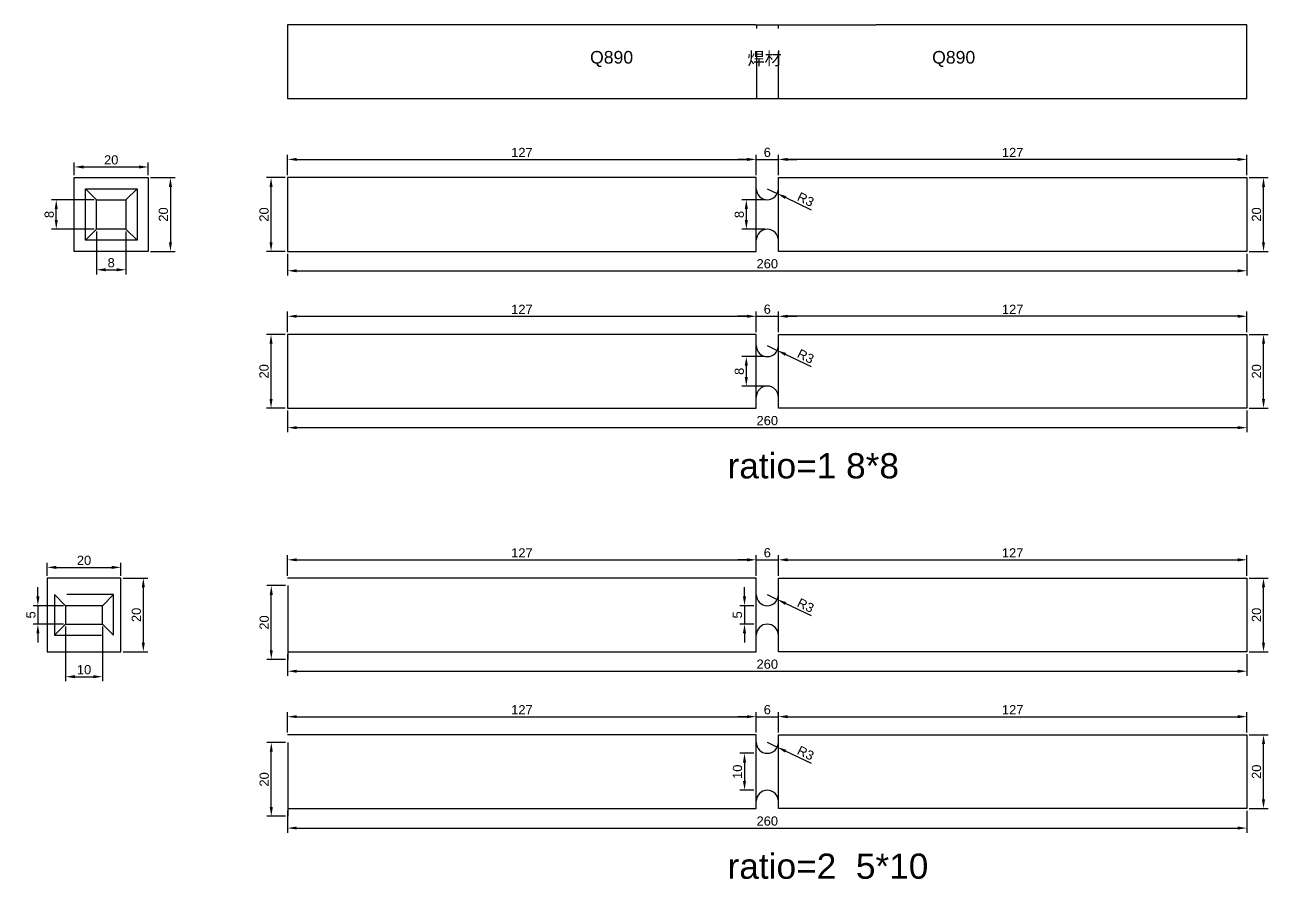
# Model space of a CAD drawing. Header units: millimetres. Extents: x 397 to 8255, y -812 to 3665.
# Drawn here: x 1390.3 to 1727.2, y -793 to -561.3 of the extents above; entities that cross this region are included whole.
import ezdxf

# ---------------------------------------------------------------- set-up
doc = ezdxf.new("R2010")
doc.units = ezdxf.units.MM
doc.linetypes.add('DASHED', pattern=[19.05, 12.7, -6.35])
doc.styles.get("Standard").update_dxf_attribs({"font": 'arial.ttf'})
doc.dimstyles.new('ISO-25', dxfattribs={"dimtxt": 2.5, "dimasz": 2.5, "dimexe": 1.25, "dimexo": 0.625, "dimtad": 1, "dimtxsty": 'Standard', "dimcen": 2.5, "dimadec": 0, "dimazin": 0, "dimtfac": 1, "dimtmove": 0, "dimatfit": 3, "dimfxl": 1, "dimarcsym": 0})

# ---------------------------------------------------------------- blocks, each defined once
blk = doc.blocks.new('*D271')
at = {"color": 0, "lineweight": -2, "transparency": 16777216}
for p, q in [((1460.85, -602.76), (1455.73, -602.76)), ((1456.98, -620.26), (1456.98, -605.26)), ((1460.85, -622.76), (1455.73, -622.76))]:
    blk.add_line(p, q, dxfattribs=at)
at = {"color": 0, "transparency": 16777216}
for points in [[(1456.57, -605.26), (1457.4, -605.26), (1456.98, -602.76)], [(1456.57, -620.26), (1457.4, -620.26), (1456.98, -622.76)]]:
    blk.add_solid(points, dxfattribs=at)
at = {"layer": 'Defpoints', "color": 0, "transparency": 16777216}
for p in [(1456.98, -602.76), (1461.47, -602.76), (1461.47, -622.76)]:
    blk.add_point(p, dxfattribs=at)
at = {"color": 0, "transparency": 16777216, "insert": (1455.08, -612.76), "char_height": 2.5, "attachment_point": 5, "rotation": 90}
blk.add_mtext('20', dxfattribs=at)
blk = doc.blocks.new('*D350')
at = {"color": 0, "lineweight": -2, "transparency": 16777216}
for p, q in [((1461.47, -602.13), (1461.47, -596.57)), ((1463.97, -597.82), (1585.97, -597.82)), ((1588.47, -602.13), (1588.47, -596.57))]:
    blk.add_line(p, q, dxfattribs=at)
at = {"color": 0, "transparency": 16777216}
for points in [[(1463.97, -597.41), (1463.97, -598.24), (1461.47, -597.82)], [(1585.97, -597.41), (1585.97, -598.24), (1588.47, -597.82)]]:
    blk.add_solid(points, dxfattribs=at)
at = {"layer": 'Defpoints', "color": 0, "transparency": 16777216}
for p in [(1588.47, -597.82), (1461.47, -602.76), (1588.47, -602.76)]:
    blk.add_point(p, dxfattribs=at)
at = {"color": 0, "transparency": 16777216, "insert": (1524.97, -595.94), "char_height": 2.5, "attachment_point": 5}
blk.add_mtext('127', dxfattribs=at)
blk = doc.blocks.new('*D272')
at = {"color": 0, "lineweight": -2, "transparency": 16777216}
for p, q in [((1590.85, -608.76), (1584.54, -608.76)), ((1585.79, -611.26), (1585.79, -614.26)), ((1590.85, -616.76), (1584.54, -616.76))]:
    blk.add_line(p, q, dxfattribs=at)
at = {"color": 0, "transparency": 16777216}
for points in [[(1585.37, -611.26), (1586.21, -611.26), (1585.79, -608.76)], [(1585.37, -614.26), (1586.21, -614.26), (1585.79, -616.76)]]:
    blk.add_solid(points, dxfattribs=at)
at = {"layer": 'Defpoints', "color": 0, "transparency": 16777216}
for p in [(1591.47, -608.76), (1585.79, -616.76), (1591.47, -616.76)]:
    blk.add_point(p, dxfattribs=at)
at = {"color": 0, "transparency": 16777216, "insert": (1583.89, -612.76), "char_height": 2.5, "attachment_point": 5, "rotation": 90}
blk.add_mtext('8', dxfattribs=at)
blk = doc.blocks.new('*D273')
at = {"color": 0, "lineweight": -2, "transparency": 16777216}
for p, q in [((1591.47, -605.76), (1594.17, -607.07)), ((1603.42, -611.55), (1596.42, -608.16))]:
    blk.add_line(p, q, dxfattribs=at)
at = {"color": 0, "transparency": 16777216}
blk.add_solid([(1596.6, -607.78), (1596.24, -608.53), (1594.17, -607.07)], dxfattribs=at)
at = {"layer": 'Defpoints', "color": 0, "transparency": 16777216}
for p in [(1591.47, -605.76), (1594.17, -607.07)]:
    blk.add_point(p, dxfattribs=at)
at = {"color": 0, "transparency": 16777216, "insert": (1601.87, -608.69), "char_height": 2.5, "attachment_point": 5, "rotation": 334.116}
blk.add_mtext('R3', dxfattribs=at)
blk = doc.blocks.new('*D274')
at = {"color": 0, "lineweight": -2, "transparency": 16777216}
for p, q in [((1722.1, -602.76), (1727.21, -602.76)), ((1725.96, -620.26), (1725.96, -605.26)), ((1722.1, -622.76), (1727.21, -622.76))]:
    blk.add_line(p, q, dxfattribs=at)
at = {"color": 0, "transparency": 16777216}
for points in [[(1725.54, -605.26), (1726.37, -605.26), (1725.96, -602.76)], [(1725.54, -620.26), (1726.37, -620.26), (1725.96, -622.76)]]:
    blk.add_solid(points, dxfattribs=at)
at = {"layer": 'Defpoints', "color": 0, "transparency": 16777216}
for p in [(1721.47, -602.76), (1725.96, -602.76), (1721.47, -622.76)]:
    blk.add_point(p, dxfattribs=at)
at = {"color": 0, "transparency": 16777216, "insert": (1724.06, -612.76), "char_height": 2.5, "attachment_point": 5, "rotation": 90}
blk.add_mtext('20', dxfattribs=at)
blk = doc.blocks.new('*D351')
at = {"color": 0, "lineweight": -2, "transparency": 16777216}
for p, q in [((1594.47, -602.13), (1594.47, -596.57)), ((1718.97, -597.82), (1596.97, -597.82)), ((1721.47, -602.13), (1721.47, -596.57))]:
    blk.add_line(p, q, dxfattribs=at)
at = {"color": 0, "transparency": 16777216}
for points in [[(1596.97, -597.41), (1596.97, -598.24), (1594.47, -597.82)], [(1718.97, -597.41), (1718.97, -598.24), (1721.47, -597.82)]]:
    blk.add_solid(points, dxfattribs=at)
at = {"layer": 'Defpoints', "color": 0, "transparency": 16777216}
for p in [(1594.47, -597.82), (1594.47, -602.76), (1721.47, -602.76)]:
    blk.add_point(p, dxfattribs=at)
at = {"color": 0, "transparency": 16777216, "insert": (1657.97, -595.94), "char_height": 2.5, "attachment_point": 5}
blk.add_mtext('127', dxfattribs=at)
blk = doc.blocks.new('*D275')
at = {"color": 0, "lineweight": -2, "transparency": 16777216}
for p, q in [((1585.97, -597.82), (1583.47, -597.82)), ((1588.47, -602.13), (1588.47, -596.57)), ((1588.47, -597.82), (1594.47, -597.82)), ((1594.47, -602.13), (1594.47, -596.57)), ((1596.97, -597.82), (1599.47, -597.82))]:
    blk.add_line(p, q, dxfattribs=at)
at = {"color": 0, "transparency": 16777216}
for points in [[(1585.97, -597.41), (1585.97, -598.24), (1588.47, -597.82)], [(1596.97, -597.41), (1596.97, -598.24), (1594.47, -597.82)]]:
    blk.add_solid(points, dxfattribs=at)
at = {"layer": 'Defpoints', "color": 0, "transparency": 16777216}
for p in [(1594.47, -597.82), (1588.47, -602.76), (1594.47, -602.76)]:
    blk.add_point(p, dxfattribs=at)
at = {"color": 0, "transparency": 16777216, "insert": (1591.47, -595.92), "char_height": 2.5, "attachment_point": 5}
blk.add_mtext('6', dxfattribs=at)
blk = doc.blocks.new('*D276')
at = {"color": 0, "lineweight": -2, "transparency": 16777216}
for p, q in [((1461.47, -623.38), (1461.47, -629.27)), ((1721.47, -623.38), (1721.47, -629.27)), ((1463.97, -628.02), (1718.97, -628.02))]:
    blk.add_line(p, q, dxfattribs=at)
at = {"color": 0, "transparency": 16777216}
for points in [[(1463.97, -627.61), (1463.97, -628.44), (1461.47, -628.02)], [(1718.97, -627.61), (1718.97, -628.44), (1721.47, -628.02)]]:
    blk.add_solid(points, dxfattribs=at)
at = {"layer": 'Defpoints', "color": 0, "transparency": 16777216}
for p in [(1461.47, -622.76), (1721.47, -622.76), (1721.47, -628.02)]:
    blk.add_point(p, dxfattribs=at)
at = {"color": 0, "transparency": 16777216, "insert": (1591.47, -626.12), "char_height": 2.5, "attachment_point": 5}
blk.add_mtext('260', dxfattribs=at)
blk = doc.blocks.new('*D277')
at = {"color": 0, "lineweight": -2, "transparency": 16777216}
for p, q in [((1460.85, -645.28), (1455.73, -645.28)), ((1456.98, -662.78), (1456.98, -647.78)), ((1460.85, -665.28), (1455.73, -665.28))]:
    blk.add_line(p, q, dxfattribs=at)
at = {"color": 0, "transparency": 16777216}
for points in [[(1456.57, -647.78), (1457.4, -647.78), (1456.98, -645.28)], [(1456.57, -662.78), (1457.4, -662.78), (1456.98, -665.28)]]:
    blk.add_solid(points, dxfattribs=at)
at = {"layer": 'Defpoints', "color": 0, "transparency": 16777216}
for p in [(1456.98, -645.28), (1461.47, -645.28), (1461.47, -665.28)]:
    blk.add_point(p, dxfattribs=at)
at = {"color": 0, "transparency": 16777216, "insert": (1455.08, -655.28), "char_height": 2.5, "attachment_point": 5, "rotation": 90}
blk.add_mtext('20', dxfattribs=at)
blk = doc.blocks.new('*D352')
at = {"color": 0, "lineweight": -2, "transparency": 16777216}
for p, q in [((1461.47, -644.66), (1461.47, -639.1)), ((1588.47, -644.66), (1588.47, -639.1)), ((1463.97, -640.35), (1585.97, -640.35))]:
    blk.add_line(p, q, dxfattribs=at)
at = {"color": 0, "transparency": 16777216}
for points in [[(1463.97, -639.93), (1463.97, -640.77), (1461.47, -640.35)], [(1585.97, -639.93), (1585.97, -640.77), (1588.47, -640.35)]]:
    blk.add_solid(points, dxfattribs=at)
at = {"layer": 'Defpoints', "color": 0, "transparency": 16777216}
for p in [(1588.47, -640.35), (1461.47, -645.28), (1588.47, -645.28)]:
    blk.add_point(p, dxfattribs=at)
at = {"color": 0, "transparency": 16777216, "insert": (1524.97, -638.47), "char_height": 2.5, "attachment_point": 5}
blk.add_mtext('127', dxfattribs=at)
blk = doc.blocks.new('*D278')
at = {"color": 0, "lineweight": -2, "transparency": 16777216}
for p, q in [((1591.47, -648.28), (1594.17, -649.59)), ((1603.42, -654.08), (1596.42, -650.68))]:
    blk.add_line(p, q, dxfattribs=at)
at = {"color": 0, "transparency": 16777216}
blk.add_solid([(1596.6, -650.31), (1596.24, -651.06), (1594.17, -649.59)], dxfattribs=at)
at = {"layer": 'Defpoints', "color": 0, "transparency": 16777216}
for p in [(1591.47, -648.28), (1594.17, -649.59)]:
    blk.add_point(p, dxfattribs=at)
at = {"color": 0, "transparency": 16777216, "insert": (1601.87, -651.22), "char_height": 2.5, "attachment_point": 5, "rotation": 334.116}
blk.add_mtext('R3', dxfattribs=at)
blk = doc.blocks.new('*D279')
at = {"color": 0, "lineweight": -2, "transparency": 16777216}
for p, q in [((1722.1, -645.28), (1727.21, -645.28)), ((1725.96, -662.78), (1725.96, -647.78)), ((1722.1, -665.28), (1727.21, -665.28))]:
    blk.add_line(p, q, dxfattribs=at)
at = {"color": 0, "transparency": 16777216}
for points in [[(1725.54, -647.78), (1726.37, -647.78), (1725.96, -645.28)], [(1725.54, -662.78), (1726.37, -662.78), (1725.96, -665.28)]]:
    blk.add_solid(points, dxfattribs=at)
at = {"layer": 'Defpoints', "color": 0, "transparency": 16777216}
for p in [(1721.47, -645.28), (1725.96, -645.28), (1721.47, -665.28)]:
    blk.add_point(p, dxfattribs=at)
at = {"color": 0, "transparency": 16777216, "insert": (1724.06, -655.28), "char_height": 2.5, "attachment_point": 5, "rotation": 90}
blk.add_mtext('20', dxfattribs=at)
blk = doc.blocks.new('*D353')
at = {"color": 0, "lineweight": -2, "transparency": 16777216}
for p, q in [((1594.47, -644.66), (1594.47, -639.1)), ((1721.47, -644.66), (1721.47, -639.1)), ((1718.97, -640.35), (1596.97, -640.35))]:
    blk.add_line(p, q, dxfattribs=at)
at = {"color": 0, "transparency": 16777216}
for points in [[(1596.97, -639.93), (1596.97, -640.77), (1594.47, -640.35)], [(1718.97, -639.93), (1718.97, -640.77), (1721.47, -640.35)]]:
    blk.add_solid(points, dxfattribs=at)
at = {"layer": 'Defpoints', "color": 0, "transparency": 16777216}
for p in [(1594.47, -640.35), (1594.47, -645.28), (1721.47, -645.28)]:
    blk.add_point(p, dxfattribs=at)
at = {"color": 0, "transparency": 16777216, "insert": (1657.97, -638.47), "char_height": 2.5, "attachment_point": 5}
blk.add_mtext('127', dxfattribs=at)
blk = doc.blocks.new('*D280')
at = {"color": 0, "lineweight": -2, "transparency": 16777216}
for p, q in [((1588.47, -644.66), (1588.47, -639.1)), ((1594.47, -644.66), (1594.47, -639.1)), ((1585.97, -640.35), (1583.47, -640.35)), ((1588.47, -640.35), (1594.47, -640.35)), ((1596.97, -640.35), (1599.47, -640.35))]:
    blk.add_line(p, q, dxfattribs=at)
at = {"color": 0, "transparency": 16777216}
for points in [[(1585.97, -639.93), (1585.97, -640.77), (1588.47, -640.35)], [(1596.97, -639.93), (1596.97, -640.77), (1594.47, -640.35)]]:
    blk.add_solid(points, dxfattribs=at)
at = {"layer": 'Defpoints', "color": 0, "transparency": 16777216}
for p in [(1594.47, -640.35), (1588.47, -645.28), (1594.47, -645.28)]:
    blk.add_point(p, dxfattribs=at)
at = {"color": 0, "transparency": 16777216, "insert": (1591.47, -638.45), "char_height": 2.5, "attachment_point": 5}
blk.add_mtext('6', dxfattribs=at)
blk = doc.blocks.new('*D281')
at = {"color": 0, "lineweight": -2, "transparency": 16777216}
for p, q in [((1461.47, -665.91), (1461.47, -671.8)), ((1721.47, -665.91), (1721.47, -671.8)), ((1463.97, -670.55), (1718.97, -670.55))]:
    blk.add_line(p, q, dxfattribs=at)
at = {"color": 0, "transparency": 16777216}
for points in [[(1463.97, -670.13), (1463.97, -670.97), (1461.47, -670.55)], [(1718.97, -670.13), (1718.97, -670.97), (1721.47, -670.55)]]:
    blk.add_solid(points, dxfattribs=at)
at = {"layer": 'Defpoints', "color": 0, "transparency": 16777216}
for p in [(1461.47, -665.28), (1721.47, -665.28), (1721.47, -670.55)]:
    blk.add_point(p, dxfattribs=at)
at = {"color": 0, "transparency": 16777216, "insert": (1591.47, -668.65), "char_height": 2.5, "attachment_point": 5}
blk.add_mtext('260', dxfattribs=at)
blk = doc.blocks.new('*D315')
at = {"color": 0, "lineweight": -2, "transparency": 16777216}
for p, q in [((1460.91, -713.38), (1455.8, -713.38)), ((1457.05, -730.88), (1457.05, -715.88)), ((1460.91, -733.38), (1455.8, -733.38))]:
    blk.add_line(p, q, dxfattribs=at)
at = {"color": 0, "transparency": 16777216}
for points in [[(1456.63, -715.88), (1457.46, -715.88), (1457.05, -713.38)], [(1456.63, -730.88), (1457.46, -730.88), (1457.05, -733.38)]]:
    blk.add_solid(points, dxfattribs=at)
at = {"layer": 'Defpoints', "color": 0, "transparency": 16777216}
for p in [(1457.05, -713.38), (1461.53, -713.38), (1461.53, -733.38)]:
    blk.add_point(p, dxfattribs=at)
at = {"color": 0, "transparency": 16777216, "insert": (1455.14, -723.38), "char_height": 2.5, "attachment_point": 5, "rotation": 90}
blk.add_mtext('20', dxfattribs=at)
blk = doc.blocks.new('*D368')
at = {"color": 0, "lineweight": -2, "transparency": 16777216}
for p, q in [((1461.47, -710.69), (1461.47, -705.13)), ((1463.97, -706.38), (1585.97, -706.38)), ((1588.47, -710.69), (1588.47, -705.13))]:
    blk.add_line(p, q, dxfattribs=at)
at = {"color": 0, "transparency": 16777216}
for points in [[(1463.97, -705.96), (1463.97, -706.8), (1461.47, -706.38)], [(1585.97, -705.96), (1585.97, -706.8), (1588.47, -706.38)]]:
    blk.add_solid(points, dxfattribs=at)
at = {"layer": 'Defpoints', "color": 0, "transparency": 16777216}
for p in [(1588.47, -706.38), (1461.47, -711.31), (1588.47, -711.31)]:
    blk.add_point(p, dxfattribs=at)
at = {"color": 0, "transparency": 16777216, "insert": (1524.97, -704.5), "char_height": 2.5, "attachment_point": 5}
blk.add_mtext('127', dxfattribs=at)
blk = doc.blocks.new('*D316')
at = {"color": 0, "lineweight": -2, "transparency": 16777216}
for p, q in [((1585.3, -716.31), (1585.3, -713.81)), ((1587.85, -718.81), (1584.05, -718.81)), ((1585.3, -718.81), (1585.3, -723.81)), ((1587.85, -723.81), (1584.05, -723.81)), ((1585.3, -726.31), (1585.3, -728.81))]:
    blk.add_line(p, q, dxfattribs=at)
at = {"color": 0, "transparency": 16777216}
for points in [[(1584.88, -716.31), (1585.72, -716.31), (1585.3, -718.81)], [(1584.88, -726.31), (1585.72, -726.31), (1585.3, -723.81)]]:
    blk.add_solid(points, dxfattribs=at)
at = {"layer": 'Defpoints', "color": 0, "transparency": 16777216}
for p in [(1588.47, -718.81), (1585.3, -723.81), (1588.47, -723.81)]:
    blk.add_point(p, dxfattribs=at)
at = {"color": 0, "transparency": 16777216, "insert": (1583.4, -721.31), "char_height": 2.5, "attachment_point": 5, "rotation": 90}
blk.add_mtext('5', dxfattribs=at)
blk = doc.blocks.new('*D317')
at = {"color": 0, "lineweight": -2, "transparency": 16777216}
for p, q in [((1591.47, -715.81), (1594.17, -717.12)), ((1603.42, -721.61), (1596.42, -718.22))]:
    blk.add_line(p, q, dxfattribs=at)
at = {"color": 0, "transparency": 16777216}
blk.add_solid([(1596.6, -717.84), (1596.24, -718.59), (1594.17, -717.12)], dxfattribs=at)
at = {"layer": 'Defpoints', "color": 0, "transparency": 16777216}
for p in [(1591.47, -715.81), (1594.17, -717.12)]:
    blk.add_point(p, dxfattribs=at)
at = {"color": 0, "transparency": 16777216, "insert": (1601.87, -718.75), "char_height": 2.5, "attachment_point": 5, "rotation": 334.116}
blk.add_mtext('R3', dxfattribs=at)
blk = doc.blocks.new('*D318')
at = {"color": 0, "lineweight": -2, "transparency": 16777216}
for p, q in [((1722.1, -711.31), (1727.21, -711.31)), ((1725.96, -728.81), (1725.96, -713.81)), ((1722.1, -731.31), (1727.21, -731.31))]:
    blk.add_line(p, q, dxfattribs=at)
at = {"color": 0, "transparency": 16777216}
for points in [[(1725.54, -713.81), (1726.37, -713.81), (1725.96, -711.31)], [(1725.54, -728.81), (1726.37, -728.81), (1725.96, -731.31)]]:
    blk.add_solid(points, dxfattribs=at)
at = {"layer": 'Defpoints', "color": 0, "transparency": 16777216}
for p in [(1721.47, -711.31), (1725.96, -711.31), (1721.47, -731.31)]:
    blk.add_point(p, dxfattribs=at)
at = {"color": 0, "transparency": 16777216, "insert": (1724.06, -721.31), "char_height": 2.5, "attachment_point": 5, "rotation": 90}
blk.add_mtext('20', dxfattribs=at)
blk = doc.blocks.new('*D319')
at = {"color": 0, "lineweight": -2, "transparency": 16777216}
for p, q in [((1585.97, -706.38), (1583.47, -706.38)), ((1588.47, -710.69), (1588.47, -705.13)), ((1588.47, -706.38), (1594.47, -706.38)), ((1594.47, -710.69), (1594.47, -705.13)), ((1596.97, -706.38), (1599.47, -706.38))]:
    blk.add_line(p, q, dxfattribs=at)
at = {"color": 0, "transparency": 16777216}
for points in [[(1585.97, -705.96), (1585.97, -706.8), (1588.47, -706.38)], [(1596.97, -705.96), (1596.97, -706.8), (1594.47, -706.38)]]:
    blk.add_solid(points, dxfattribs=at)
at = {"layer": 'Defpoints', "color": 0, "transparency": 16777216}
for p in [(1594.47, -706.38), (1588.47, -711.31), (1594.47, -711.31)]:
    blk.add_point(p, dxfattribs=at)
at = {"color": 0, "transparency": 16777216, "insert": (1591.47, -704.48), "char_height": 2.5, "attachment_point": 5}
blk.add_mtext('6', dxfattribs=at)
blk = doc.blocks.new('*D320')
at = {"color": 0, "lineweight": -2, "transparency": 16777216}
for p, q in [((1460.91, -755.91), (1455.8, -755.91)), ((1457.05, -773.41), (1457.05, -758.41)), ((1460.91, -775.91), (1455.8, -775.91))]:
    blk.add_line(p, q, dxfattribs=at)
at = {"color": 0, "transparency": 16777216}
for points in [[(1456.63, -758.41), (1457.46, -758.41), (1457.05, -755.91)], [(1456.63, -773.41), (1457.46, -773.41), (1457.05, -775.91)]]:
    blk.add_solid(points, dxfattribs=at)
at = {"layer": 'Defpoints', "color": 0, "transparency": 16777216}
for p in [(1457.05, -755.91), (1461.53, -755.91), (1461.53, -775.91)]:
    blk.add_point(p, dxfattribs=at)
at = {"color": 0, "transparency": 16777216, "insert": (1455.14, -765.91), "char_height": 2.5, "attachment_point": 5, "rotation": 90}
blk.add_mtext('20', dxfattribs=at)
blk = doc.blocks.new('*D321')
at = {"color": 0, "lineweight": -2, "transparency": 16777216}
for p, q in [((1587.85, -758.84), (1584.05, -758.84)), ((1585.3, -761.34), (1585.3, -766.34)), ((1587.85, -768.84), (1584.05, -768.84))]:
    blk.add_line(p, q, dxfattribs=at)
at = {"color": 0, "transparency": 16777216}
for points in [[(1584.88, -761.34), (1585.72, -761.34), (1585.3, -758.84)], [(1584.88, -766.34), (1585.72, -766.34), (1585.3, -768.84)]]:
    blk.add_solid(points, dxfattribs=at)
at = {"layer": 'Defpoints', "color": 0, "transparency": 16777216}
for p in [(1588.47, -758.84), (1585.3, -768.84), (1588.47, -768.84)]:
    blk.add_point(p, dxfattribs=at)
at = {"color": 0, "transparency": 16777216, "insert": (1583.4, -763.84), "char_height": 2.5, "attachment_point": 5, "rotation": 90}
blk.add_mtext('10', dxfattribs=at)
blk = doc.blocks.new('*D322')
at = {"color": 0, "lineweight": -2, "transparency": 16777216}
for p, q in [((1591.47, -755.84), (1594.17, -757.15)), ((1603.42, -761.64), (1596.42, -758.24))]:
    blk.add_line(p, q, dxfattribs=at)
at = {"color": 0, "transparency": 16777216}
blk.add_solid([(1596.6, -757.87), (1596.24, -758.62), (1594.17, -757.15)], dxfattribs=at)
at = {"layer": 'Defpoints', "color": 0, "transparency": 16777216}
for p in [(1591.47, -755.84), (1594.17, -757.15)]:
    blk.add_point(p, dxfattribs=at)
at = {"color": 0, "transparency": 16777216, "insert": (1601.87, -758.78), "char_height": 2.5, "attachment_point": 5, "rotation": 334.116}
blk.add_mtext('R3', dxfattribs=at)
blk = doc.blocks.new('*D323')
at = {"color": 0, "lineweight": -2, "transparency": 16777216}
for p, q in [((1722.1, -753.84), (1727.21, -753.84)), ((1725.96, -771.34), (1725.96, -756.34)), ((1722.1, -773.84), (1727.21, -773.84))]:
    blk.add_line(p, q, dxfattribs=at)
at = {"color": 0, "transparency": 16777216}
for points in [[(1725.54, -756.34), (1726.37, -756.34), (1725.96, -753.84)], [(1725.54, -771.34), (1726.37, -771.34), (1725.96, -773.84)]]:
    blk.add_solid(points, dxfattribs=at)
at = {"layer": 'Defpoints', "color": 0, "transparency": 16777216}
for p in [(1721.47, -753.84), (1725.96, -753.84), (1721.47, -773.84)]:
    blk.add_point(p, dxfattribs=at)
at = {"color": 0, "transparency": 16777216, "insert": (1724.06, -763.84), "char_height": 2.5, "attachment_point": 5, "rotation": 90}
blk.add_mtext('20', dxfattribs=at)
blk = doc.blocks.new('*D324')
at = {"color": 0, "lineweight": -2, "transparency": 16777216}
for p, q in [((1588.47, -753.22), (1588.47, -747.66)), ((1594.47, -753.22), (1594.47, -747.66)), ((1585.97, -748.91), (1583.47, -748.91)), ((1588.47, -748.91), (1594.47, -748.91)), ((1596.97, -748.91), (1599.47, -748.91))]:
    blk.add_line(p, q, dxfattribs=at)
at = {"color": 0, "transparency": 16777216}
for points in [[(1585.97, -748.49), (1585.97, -749.32), (1588.47, -748.91)], [(1596.97, -748.49), (1596.97, -749.32), (1594.47, -748.91)]]:
    blk.add_solid(points, dxfattribs=at)
at = {"layer": 'Defpoints', "color": 0, "transparency": 16777216}
for p in [(1594.47, -748.91), (1588.47, -753.84), (1594.47, -753.84)]:
    blk.add_point(p, dxfattribs=at)
at = {"color": 0, "transparency": 16777216, "insert": (1591.47, -747.01), "char_height": 2.5, "attachment_point": 5}
blk.add_mtext('6', dxfattribs=at)
blk = doc.blocks.new('*D360')
at = {"color": 0, "lineweight": -2, "transparency": 16777216}
for p, q in [((1401.31, -724.44), (1401.31, -739.32)), ((1411.31, -724.44), (1411.31, -739.32)), ((1403.81, -738.07), (1408.81, -738.07))]:
    blk.add_line(p, q, dxfattribs=at)
at = {"color": 0, "transparency": 16777216}
for points in [[(1403.81, -737.65), (1403.81, -738.48), (1401.31, -738.07)], [(1408.81, -737.65), (1408.81, -738.48), (1411.31, -738.07)]]:
    blk.add_solid(points, dxfattribs=at)
at = {"layer": 'Defpoints', "color": 0, "transparency": 16777216}
for p in [(1401.31, -723.81), (1411.31, -723.81), (1411.31, -738.07)]:
    blk.add_point(p, dxfattribs=at)
at = {"color": 0, "transparency": 16777216, "insert": (1406.31, -736.17), "char_height": 2.5, "attachment_point": 5}
blk.add_mtext('10', dxfattribs=at)
blk = doc.blocks.new('*D285')
at = {"color": 0, "lineweight": -2, "transparency": 16777216}
for p, q in [((1461.47, -753.22), (1461.47, -747.66)), ((1588.47, -753.22), (1588.47, -747.66)), ((1463.97, -748.91), (1585.97, -748.91))]:
    blk.add_line(p, q, dxfattribs=at)
at = {"color": 0, "transparency": 16777216}
for points in [[(1463.97, -748.49), (1463.97, -749.32), (1461.47, -748.91)], [(1585.97, -748.49), (1585.97, -749.32), (1588.47, -748.91)]]:
    blk.add_solid(points, dxfattribs=at)
at = {"layer": 'Defpoints', "color": 0, "transparency": 16777216}
for p in [(1588.47, -748.91), (1461.47, -753.84), (1588.47, -753.84)]:
    blk.add_point(p, dxfattribs=at)
at = {"color": 0, "transparency": 16777216, "insert": (1524.97, -747.03), "char_height": 2.5, "attachment_point": 5}
blk.add_mtext('127', dxfattribs=at)
blk = doc.blocks.new('*D286')
at = {"color": 0, "lineweight": -2, "transparency": 16777216}
for p, q in [((1594.47, -710.69), (1594.47, -705.13)), ((1596.97, -706.38), (1718.97, -706.38)), ((1721.47, -710.69), (1721.47, -705.13))]:
    blk.add_line(p, q, dxfattribs=at)
at = {"color": 0, "transparency": 16777216}
for points in [[(1596.97, -705.96), (1596.97, -706.8), (1594.47, -706.38)], [(1718.97, -705.96), (1718.97, -706.8), (1721.47, -706.38)]]:
    blk.add_solid(points, dxfattribs=at)
at = {"layer": 'Defpoints', "color": 0, "transparency": 16777216}
for p in [(1721.47, -706.38), (1594.47, -711.31), (1721.47, -711.31)]:
    blk.add_point(p, dxfattribs=at)
at = {"color": 0, "transparency": 16777216, "insert": (1657.97, -704.5), "char_height": 2.5, "attachment_point": 5}
blk.add_mtext('127', dxfattribs=at)
blk = doc.blocks.new('*D287')
at = {"color": 0, "lineweight": -2, "transparency": 16777216}
for p, q in [((1594.47, -753.22), (1594.47, -747.66)), ((1721.47, -753.22), (1721.47, -747.66)), ((1596.97, -748.91), (1718.97, -748.91))]:
    blk.add_line(p, q, dxfattribs=at)
at = {"color": 0, "transparency": 16777216}
for points in [[(1596.97, -748.49), (1596.97, -749.32), (1594.47, -748.91)], [(1718.97, -748.49), (1718.97, -749.32), (1721.47, -748.91)]]:
    blk.add_solid(points, dxfattribs=at)
at = {"layer": 'Defpoints', "color": 0, "transparency": 16777216}
for p in [(1721.47, -748.91), (1594.47, -753.84), (1721.47, -753.84)]:
    blk.add_point(p, dxfattribs=at)
at = {"color": 0, "transparency": 16777216, "insert": (1657.97, -747.03), "char_height": 2.5, "attachment_point": 5}
blk.add_mtext('127', dxfattribs=at)
blk = doc.blocks.new('*D288')
at = {"color": 0, "lineweight": -2, "transparency": 16777216}
for p, q in [((1461.47, -731.94), (1461.47, -737.83)), ((1721.47, -731.94), (1721.47, -737.83)), ((1463.97, -736.58), (1718.97, -736.58))]:
    blk.add_line(p, q, dxfattribs=at)
at = {"color": 0, "transparency": 16777216}
for points in [[(1463.97, -736.16), (1463.97, -737), (1461.47, -736.58)], [(1718.97, -736.16), (1718.97, -737), (1721.47, -736.58)]]:
    blk.add_solid(points, dxfattribs=at)
at = {"layer": 'Defpoints', "color": 0, "transparency": 16777216}
for p in [(1461.47, -731.31), (1721.47, -731.31), (1721.47, -736.58)]:
    blk.add_point(p, dxfattribs=at)
at = {"color": 0, "transparency": 16777216, "insert": (1591.47, -734.68), "char_height": 2.5, "attachment_point": 5}
blk.add_mtext('260', dxfattribs=at)
blk = doc.blocks.new('*D289')
at = {"color": 0, "lineweight": -2, "transparency": 16777216}
for p, q in [((1461.47, -774.47), (1461.47, -780.36)), ((1721.47, -774.47), (1721.47, -780.36)), ((1463.97, -779.11), (1718.97, -779.11))]:
    blk.add_line(p, q, dxfattribs=at)
at = {"color": 0, "transparency": 16777216}
for points in [[(1463.97, -778.69), (1463.97, -779.52), (1461.47, -779.11)], [(1718.97, -778.69), (1718.97, -779.52), (1721.47, -779.11)]]:
    blk.add_solid(points, dxfattribs=at)
at = {"layer": 'Defpoints', "color": 0, "transparency": 16777216}
for p in [(1461.47, -773.84), (1721.47, -773.84), (1721.47, -779.11)]:
    blk.add_point(p, dxfattribs=at)
at = {"color": 0, "transparency": 16777216, "insert": (1591.47, -777.21), "char_height": 2.5, "attachment_point": 5}
blk.add_mtext('260', dxfattribs=at)
blk = doc.blocks.new('*D363')
at = {"color": 0, "lineweight": -2, "transparency": 16777216}
for p, q in [((1403.66, -602.13), (1403.66, -598.62)), ((1423.66, -602.13), (1423.66, -598.62)), ((1406.16, -599.87), (1421.16, -599.87))]:
    blk.add_line(p, q, dxfattribs=at)
at = {"color": 0, "transparency": 16777216}
for points in [[(1406.16, -599.46), (1406.16, -600.29), (1403.66, -599.87)], [(1421.16, -599.46), (1421.16, -600.29), (1423.66, -599.87)]]:
    blk.add_solid(points, dxfattribs=at)
at = {"layer": 'Defpoints', "color": 0, "transparency": 16777216}
for p in [(1403.66, -602.76), (1423.66, -599.87), (1423.66, -602.76)]:
    blk.add_point(p, dxfattribs=at)
at = {"color": 0, "transparency": 16777216, "insert": (1413.66, -597.97), "char_height": 2.5, "attachment_point": 5}
blk.add_mtext('20', dxfattribs=at)
blk = doc.blocks.new('*D364')
at = {"color": 0, "lineweight": -2, "transparency": 16777216}
for p, q in [((1424.28, -602.76), (1430.97, -602.76)), ((1429.72, -605.26), (1429.72, -620.26)), ((1424.28, -622.76), (1430.97, -622.76))]:
    blk.add_line(p, q, dxfattribs=at)
at = {"color": 0, "transparency": 16777216}
for points in [[(1429.3, -605.26), (1430.13, -605.26), (1429.72, -602.76)], [(1429.3, -620.26), (1430.13, -620.26), (1429.72, -622.76)]]:
    blk.add_solid(points, dxfattribs=at)
at = {"layer": 'Defpoints', "color": 0, "transparency": 16777216}
for p in [(1423.66, -602.76), (1423.66, -622.76), (1429.72, -622.76)]:
    blk.add_point(p, dxfattribs=at)
at = {"color": 0, "transparency": 16777216, "insert": (1427.81, -612.76), "char_height": 2.5, "attachment_point": 5, "rotation": 90}
blk.add_mtext('20', dxfattribs=at)
blk = doc.blocks.new('*D302')
at = {"color": 0, "lineweight": -2, "transparency": 16777216}
for p, q in [((1396.31, -710.69), (1396.31, -707.18)), ((1416.31, -710.69), (1416.31, -707.18)), ((1398.81, -708.43), (1413.81, -708.43))]:
    blk.add_line(p, q, dxfattribs=at)
at = {"color": 0, "transparency": 16777216}
for points in [[(1398.81, -708.01), (1398.81, -708.85), (1396.31, -708.43)], [(1413.81, -708.01), (1413.81, -708.85), (1416.31, -708.43)]]:
    blk.add_solid(points, dxfattribs=at)
at = {"layer": 'Defpoints', "color": 0, "transparency": 16777216}
for p in [(1416.31, -708.43), (1396.31, -711.31), (1416.31, -711.31)]:
    blk.add_point(p, dxfattribs=at)
at = {"color": 0, "transparency": 16777216, "insert": (1406.31, -706.53), "char_height": 2.5, "attachment_point": 5}
blk.add_mtext('20', dxfattribs=at)
blk = doc.blocks.new('*D303')
at = {"color": 0, "lineweight": -2, "transparency": 16777216}
for p, q in [((1416.94, -711.31), (1423.62, -711.31)), ((1422.37, -713.81), (1422.37, -728.81)), ((1416.94, -731.31), (1423.62, -731.31))]:
    blk.add_line(p, q, dxfattribs=at)
at = {"color": 0, "transparency": 16777216}
for points in [[(1421.95, -713.81), (1422.78, -713.81), (1422.37, -711.31)], [(1421.95, -728.81), (1422.78, -728.81), (1422.37, -731.31)]]:
    blk.add_solid(points, dxfattribs=at)
at = {"layer": 'Defpoints', "color": 0, "transparency": 16777216}
for p in [(1416.31, -711.31), (1416.31, -731.31), (1422.37, -731.31)]:
    blk.add_point(p, dxfattribs=at)
at = {"color": 0, "transparency": 16777216, "insert": (1420.47, -721.31), "char_height": 2.5, "attachment_point": 5, "rotation": 90}
blk.add_mtext('20', dxfattribs=at)
blk = doc.blocks.new('*D388')
at = {"layer": 'Defpoints', "color": 0, "lineweight": -2, "transparency": 16777216}
for p, q in [((1393.8, -716.31), (1393.8, -713.81)), ((1400.69, -718.81), (1392.55, -718.81)), ((1393.8, -718.81), (1393.8, -723.81)), ((1400.69, -723.81), (1392.55, -723.81)), ((1393.8, -726.31), (1393.8, -728.81))]:
    blk.add_line(p, q, dxfattribs=at)
at = {"layer": 'Defpoints', "color": 0, "transparency": 16777216}
for p in [(1401.31, -718.81), (1393.8, -723.81), (1401.31, -723.81)]:
    blk.add_point(p, dxfattribs=at)
for points in [[(1393.38, -716.31), (1394.22, -716.31), (1393.8, -718.81)], [(1393.38, -726.31), (1394.22, -726.31), (1393.8, -723.81)]]:
    blk.add_solid(points, dxfattribs=at)
at = {"layer": 'Defpoints', "color": 0, "transparency": 16777216, "insert": (1391.9, -721.31), "char_height": 2.5, "attachment_point": 5, "rotation": 90}
blk.add_mtext('5', dxfattribs=at)
blk = doc.blocks.new('*D2017')
at = {"color": 0, "lineweight": -2, "transparency": 16777216}
for p, q in [((1590.85, -651.28), (1584.54, -651.28)), ((1585.79, -653.78), (1585.79, -656.78)), ((1590.85, -659.28), (1584.54, -659.28))]:
    blk.add_line(p, q, dxfattribs=at)
at = {"color": 0, "transparency": 16777216}
for points in [[(1585.37, -653.78), (1586.21, -653.78), (1585.79, -651.28)], [(1585.37, -656.78), (1586.21, -656.78), (1585.79, -659.28)]]:
    blk.add_solid(points, dxfattribs=at)
at = {"layer": 'Defpoints', "color": 0, "transparency": 16777216}
for p in [(1591.47, -651.28), (1585.79, -659.28), (1591.47, -659.28)]:
    blk.add_point(p, dxfattribs=at)
at = {"color": 0, "transparency": 16777216, "insert": (1583.89, -655.28), "char_height": 2.5, "attachment_point": 5, "rotation": 90}
blk.add_mtext('8', dxfattribs=at)
blk = doc.blocks.new('*D2019')
at = {"color": 0, "lineweight": -2, "transparency": 16777216}
for p, q in [((1409.66, -617.38), (1409.66, -628.99)), ((1417.66, -617.38), (1417.66, -628.99)), ((1412.16, -627.74), (1415.16, -627.74))]:
    blk.add_line(p, q, dxfattribs=at)
at = {"color": 0, "transparency": 16777216}
for points in [[(1412.16, -627.32), (1412.16, -628.16), (1409.66, -627.74)], [(1415.16, -627.32), (1415.16, -628.16), (1417.66, -627.74)]]:
    blk.add_solid(points, dxfattribs=at)
at = {"layer": 'Defpoints', "color": 0, "transparency": 16777216}
for p in [(1409.66, -616.76), (1417.66, -616.76), (1417.66, -627.74)]:
    blk.add_point(p, dxfattribs=at)
at = {"color": 0, "transparency": 16777216, "insert": (1413.66, -625.84), "char_height": 2.5, "attachment_point": 5}
blk.add_mtext('8', dxfattribs=at)
blk = doc.blocks.new('*D2020')
at = {"color": 0, "lineweight": -2, "transparency": 16777216}
for p, q in [((1409.03, -608.76), (1397.52, -608.76)), ((1398.77, -614.26), (1398.77, -611.26)), ((1409.03, -616.76), (1397.52, -616.76))]:
    blk.add_line(p, q, dxfattribs=at)
at = {"color": 0, "transparency": 16777216}
for points in [[(1398.35, -611.26), (1399.18, -611.26), (1398.77, -608.76)], [(1398.35, -614.26), (1399.18, -614.26), (1398.77, -616.76)]]:
    blk.add_solid(points, dxfattribs=at)
at = {"layer": 'Defpoints', "color": 0, "transparency": 16777216}
for p in [(1398.77, -608.76), (1409.66, -608.76), (1409.66, -616.76)]:
    blk.add_point(p, dxfattribs=at)
at = {"color": 0, "transparency": 16777216, "insert": (1396.87, -612.76), "char_height": 2.5, "attachment_point": 5, "rotation": 90}
blk.add_mtext('8', dxfattribs=at)

msp = doc.modelspace()

# ---------------------------------------------------------------- linework, layer by layer
for p, q in [((1461.471, -561.344), (1461.471, -581.344)), ((1588.236, -561.344), (1461.471, -561.344)), ((1588.236, -561.344), (1621.006, -561.344)), ((1721.471, -561.344), (1621.006, -561.344)), ((1721.471, -581.344), (1721.471, -561.344)), ((1461.471, -581.344), (1596.471, -581.344)), ((1596.471, -581.344), (1612.77, -581.344)), ((1612.77, -581.344), (1721.471, -581.344)), ((1403.658, -622.757), (1403.658, -602.757)), ((1403.658, -602.757), (1423.658, -602.757)), ((1423.658, -602.757), (1423.658, -622.757)), ((1461.471, -602.757), (1461.471, -622.757)), ((1588.471, -602.757), (1461.471, -602.757)), ((1588.471, -622.757), (1588.471, -602.757)), ((1594.471, -622.757), (1594.471, -602.757)), ((1594.471, -602.757), (1721.471, -602.757)), ((1721.471, -602.757), (1721.471, -622.757)), ((1406.658, -605.757), (1409.658, -608.757)), ((1406.658, -619.757), (1406.658, -605.757)), ((1406.658, -605.757), (1420.658, -605.757)), ((1420.658, -605.757), (1417.658, -608.757)), ((1420.658, -605.757), (1420.658, -619.757)), ((1409.658, -608.757), (1417.658, -608.757)), ((1409.658, -616.757), (1409.658, -608.757)), ((1417.658, -608.757), (1417.658, -616.757)), ((1409.658, -616.757), (1406.658, -619.757)), ((1420.658, -619.757), (1406.658, -619.757)), ((1417.658, -616.757), (1409.658, -616.757)), ((1417.658, -616.757), (1420.658, -619.757)), ((1423.658, -622.757), (1403.658, -622.757)), ((1461.471, -622.757), (1588.471, -622.757)), ((1721.471, -622.757), (1594.471, -622.757)), ((1461.471, -645.284), (1461.471, -665.284)), ((1588.471, -645.284), (1461.471, -645.284)), ((1588.471, -665.284), (1588.471, -645.284)), ((1594.471, -665.284), (1594.471, -645.284)), ((1594.471, -645.284), (1721.471, -645.284)), ((1721.471, -645.284), (1721.471, -665.284)), ((1461.471, -665.284), (1588.471, -665.284)), ((1721.471, -665.284), (1594.471, -665.284)), ((1416.31, -711.315), (1396.31, -711.315)), ((1396.31, -711.315), (1396.31, -731.315)), ((1416.31, -731.315), (1416.31, -711.315)), ((1588.471, -711.315), (1461.471, -711.315)), ((1461.532, -713.379), (1461.532, -733.379)), ((1588.471, -731.315), (1588.471, -711.315)), ((1594.471, -731.315), (1594.471, -711.315)), ((1594.471, -711.315), (1721.471, -711.315)), ((1721.471, -711.315), (1721.471, -731.315)), ((1401.31, -718.815), (1398.31, -715.815)), ((1411.31, -718.815), (1414.31, -715.815)), ((1401.31, -723.815), (1398.31, -726.815)), ((1411.31, -723.815), (1414.31, -726.815)), ((1396.31, -731.315), (1416.31, -731.315)), ((1461.532, -731.315), (1588.471, -731.315)), ((1721.471, -731.315), (1594.471, -731.315)), ((1588.471, -753.841), (1461.471, -753.841)), ((1588.471, -773.841), (1588.471, -753.841)), ((1594.471, -773.841), (1594.471, -753.841)), ((1594.471, -753.841), (1721.471, -753.841)), ((1721.471, -753.841), (1721.471, -773.841)), ((1461.532, -755.905), (1461.532, -775.905)), ((1461.532, -773.841), (1588.471, -773.841)), ((1721.471, -773.841), (1594.471, -773.841))]:
    msp.add_line(p, q)
at = {"linetype": 'DASHED'}
for p, q in [((1588.626, -581.344), (1588.626, -561.344)), ((1594.471, -581.344), (1594.471, -561.344)), ((1414.31, -715.815), (1398.31, -715.815)), ((1398.31, -715.815), (1398.31, -726.815)), ((1414.31, -726.815), (1414.31, -715.815)), ((1411.31, -718.815), (1401.31, -718.815)), ((1401.31, -718.815), (1401.31, -723.815)), ((1411.31, -723.815), (1411.31, -718.815)), ((1401.31, -723.815), (1411.31, -723.815)), ((1398.31, -726.815), (1414.31, -726.815))]:
    msp.add_line(p, q, dxfattribs=at)
for centre, start, end in [((1591.471, -605.757), 180, 0), ((1591.471, -619.757), 0, 180), ((1591.471, -648.284), 180, 0), ((1591.471, -662.284), 0, 180), ((1591.471, -715.815), 180, 0), ((1591.471, -726.815), 0, 180), ((1591.471, -755.841), 180, 0), ((1591.471, -771.841), 0, 180)]:
    msp.add_arc(centre, 3, start, end)

# ---------------------------------------------------------------- texts
for s, height, p in [('Q890', 3.4179, (1543.435, -571.842)), ('焊材', 3.4179, (1586.084, -572.186)), ('Q890', 3.4179, (1636.148, -571.842)), ('ratio=1 8*8', 6.83588, (1580.712, -684.298)), ('ratio=2  5*10', 6.83588, (1580.712, -792.855))]:
    msp.add_text(s, height=height).set_placement(p)

# ---------------------------------------------------------------- dimensions: what is measured, and where the dimension line sits
for p1, p2, distance, picture, middle in [((1403.658, -602.757), (1423.658, -602.757), 2.884, '*D363', (1413.658, -597.972)), ((1461.471, -602.757), (1588.471, -602.757), 4.935, '*D350', (1524.971, -595.942)), ((1588.471, -602.757), (1594.471, -602.757), 4.935, '*D275', (1591.471, -595.921)), ((1721.471, -602.757), (1594.471, -602.757), -4.935, '*D351', (1657.971, -595.942)), ((1423.658, -602.757), (1423.658, -622.757), 6.057, '*D364', (1427.814, -612.757)), ((1461.471, -622.757), (1461.471, -602.757), 4.487, '*D271', (1455.083, -612.757)), ((1721.471, -622.757), (1721.471, -602.757), -4.487, '*D274', (1724.056, -612.757)), ((1409.658, -616.757), (1409.658, -608.757), 10.891, '*D2020', (1396.865, -612.757)), ((1591.471, -608.757), (1591.471, -616.757), -5.68, '*D272', (1583.889, -612.757)), ((1409.658, -616.757), (1417.658, -616.757), -10.984, '*D2019', (1413.658, -625.839)), ((1461.471, -622.757), (1721.471, -622.757), -5.266, '*D276', (1591.471, -626.122)), ((1588.471, -645.284), (1594.471, -645.284), 4.935, '*D280', (1591.471, -638.447)), ((1461.471, -645.284), (1588.471, -645.284), 4.935, '*D352', (1524.971, -638.469)), ((1721.471, -645.284), (1594.471, -645.284), -4.935, '*D353', (1657.971, -638.469)), ((1461.471, -665.284), (1461.471, -645.284), 4.487, '*D277', (1455.083, -655.284)), ((1721.471, -665.284), (1721.471, -645.284), -4.487, '*D279', (1724.056, -655.284)), ((1591.471, -651.284), (1591.471, -659.284), -5.68, '*D2017', (1583.889, -655.284)), ((1461.471, -665.284), (1721.471, -665.284), -5.266, '*D281', (1591.471, -668.648)), ((1461.471, -711.315), (1588.471, -711.315), 4.935, '*D368', (1524.971, -704.5)), ((1588.471, -711.315), (1594.471, -711.315), 4.935, '*D319', (1591.471, -704.479)), ((1594.471, -711.315), (1721.471, -711.315), 4.935, '*D286', (1657.971, -704.5)), ((1396.31, -711.315), (1416.31, -711.315), 2.884, '*D302', (1406.31, -706.53)), ((1416.31, -711.315), (1416.31, -731.315), 6.057, '*D303', (1420.466, -721.315)), ((1461.532, -733.379), (1461.532, -713.379), 4.487, '*D315', (1455.144, -723.379)), ((1588.471, -718.815), (1588.471, -723.815), -3.173, '*D316', (1583.402, -721.315)), ((1721.471, -731.315), (1721.471, -711.315), -4.487, '*D318', (1724.056, -721.315)), ((1401.31, -723.815), (1411.31, -723.815), -14.253, '*D360', (1406.31, -736.166)), ((1461.471, -731.315), (1721.471, -731.315), -5.266, '*D288', (1591.471, -734.679)), ((1461.471, -753.841), (1588.471, -753.841), 4.935, '*D285', (1524.971, -747.026)), ((1588.471, -753.841), (1594.471, -753.841), 4.935, '*D324', (1591.471, -747.005)), ((1594.471, -753.841), (1721.471, -753.841), 4.935, '*D287', (1657.971, -747.026)), ((1721.471, -773.841), (1721.471, -753.841), -4.487, '*D323', (1724.056, -763.841)), ((1461.532, -775.905), (1461.532, -755.905), 4.487, '*D320', (1455.144, -765.905)), ((1588.471, -758.841), (1588.471, -768.841), -3.173, '*D321', (1583.397, -763.841)), ((1461.471, -773.841), (1721.471, -773.841), -5.266, '*D289', (1591.471, -777.206))]:
    dim = msp.add_aligned_dim(p1=p1, p2=p2, distance=distance, dimstyle='ISO-25')
    dim.commit()
    dim.dimension.update_dxf_attribs({"geometry": picture, "text_midpoint": middle})
for center, mpoint, picture, middle in [((1591.471, -605.757), (1594.17, -607.067), '*D273', (1601.875, -608.691)), ((1591.471, -648.284), (1594.17, -649.593), '*D278', (1601.875, -651.217)), ((1591.471, -715.815), (1594.17, -717.124), '*D317', (1601.875, -718.749)), ((1591.471, -755.841), (1594.17, -757.151), '*D322', (1601.875, -758.775))]:
    dim = msp.add_radius_dim(center=center, mpoint=mpoint, dimstyle='ISO-25')
    dim.commit()
    dim.dimension.update_dxf_attribs({"geometry": picture, "text_midpoint": middle})
at = {"layer": 'Defpoints'}
dim = msp.add_aligned_dim(p1=(1401.31, -718.815), p2=(1401.31, -723.815), distance=-7.509, dimstyle='ISO-25', dxfattribs=at)
dim.commit()
dim.dimension.update_dxf_attribs({"geometry": '*D388', "text_midpoint": (1391.905, -721.315)})

doc.saveas('drawing.dxf')
